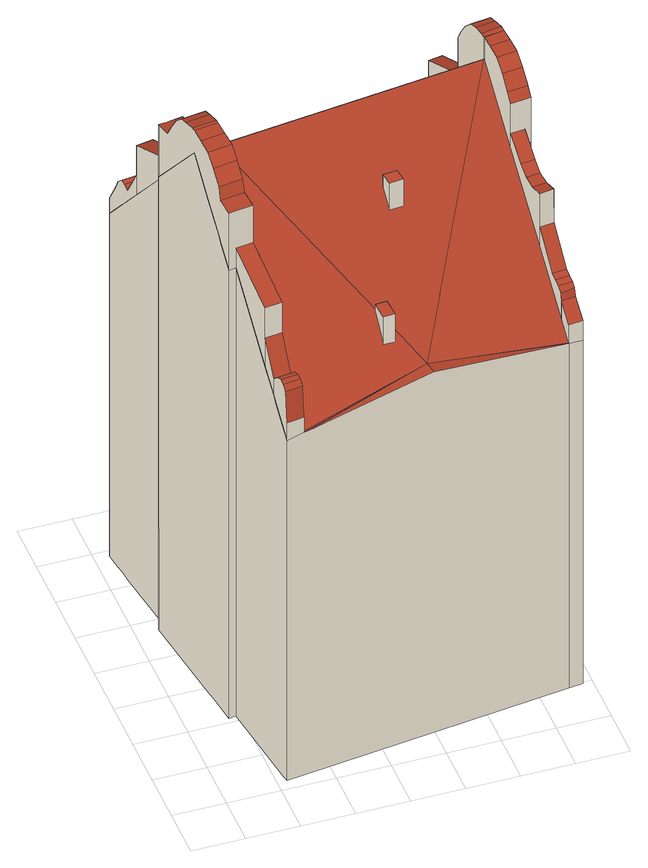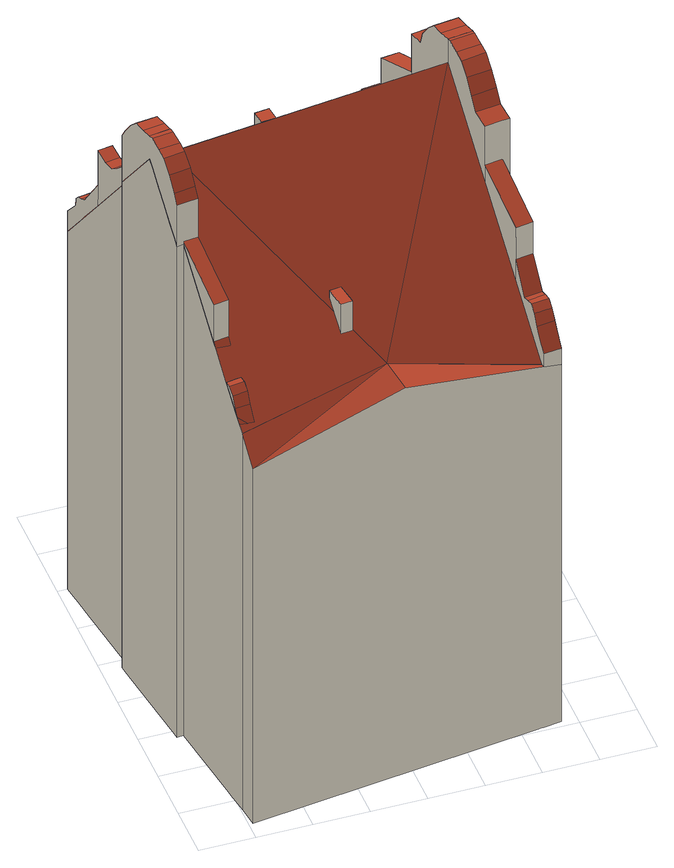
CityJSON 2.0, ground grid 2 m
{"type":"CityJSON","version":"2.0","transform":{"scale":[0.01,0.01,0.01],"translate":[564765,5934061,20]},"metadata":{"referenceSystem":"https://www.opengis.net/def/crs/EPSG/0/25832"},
"CityObjects":{
"building1":{"type":"Building","attributes":{"Grundfläche 2D":155.3,"Grundhöhe NN":20.35},"children":["building1-1","building1-2","building1-3","building1-4","building1-5","building1-6","building1-7","building1-8","building1-9","building1-10","building1-11","building1-12","building1-13","building1-14"],"geometry":[{"type":"Solid","lod":"3","boundaries":[[[[0,1,2,3,4,5,6,7,8,9,10]],[[11,12,10,9,8,13,14,15]],[[16,12,11]],[[17,18,19,20,21,22,23,24]],[[25,26,27,28,29,0,30,31,32,23,33,34]],[[24,23,32]],[[31,30,0,10,32]],[[10,24,32]],[[1,0,35,36]],[[36,2,1]],[[37,38,0,29,28]],[[38,37,39,0]],[[40,0,39]],[[41,0,40]],[[42,0,41]],[[42,35,0]],[[42,36,35]],[[43,12,16]],[[44,45,46,47,48,10,49,43,50,51]],[[12,43,10]],[[52,53,54,55,56,57,58,59,60,61,10,48,47,62,63]],[[64,59,65]],[[66,67,68,69,70,71,72,73,74,24,59]],[[17,24,74,75,76,77]],[[59,24,10,61,60]],[[10,43,49]],[[65,59,58]],[[78,79,59,64]],[[80,81,82,83,84,59,79]],[[67,66,59,84,83]],[[85,86,87,88,8,7,6,5,4,3,2,89,90]],[[13,8,88,91]],[[92,93,94,95,96,46,45,44,51,50,43,16,11,15,14,13,91,97]],[[47,46,96,98]],[[63,62,47,98,99,100,101,102,103,58,57,56,55,54,53,52]],[[65,58,103,104]],[[64,65,104,105]],[[106,107,108,109,67,83,82,81,80,79,78,64,105,110]],[[111,112,113,114,115,74,73,72,71,70,69,68,67,109,116]],[[75,74,115,117]],[[118,119,120,22,21,20,19,18,17,77,76,75,117,121]],[[23,22,120,122]],[[123,124,125,28,27,26,25,34,33,23,122,126]],[[127,42,41,40,39,37,28,125,128]],[[2,36,42,127,89]],[[118,121,117,115,114,113,112,111,116,109,108,107,106,110,105,104,103,102,101,100,99,98,96,95,94,93,92,97,91,88,87,86,85,90,89,127,128,125,124,123,126,122,120,119]]]],"semantics":{"surfaces":[{"type":"RoofSurface"},{"type":"WallSurface"},{"type":"GroundSurface"}],"values":[[0,0,0,0,0,0,0,0,0,0,0,0,0,0,0,0,0,0,0,0,0,0,0,0,0,0,0,0,0,0,1,1,1,1,1,1,1,1,1,1,1,1,1,1,1,2]]}}]},
"building1-1":{"type":"BuildingInstallation","parents":["building1"],"geometry":[{"type":"MultiSurface","lod":"3","boundaries":[[[129,130,131,132]],[[130,133,134,131]],[[133,135,136,134]],[[136,135,137,138,139]],[[133,130,129,140,7,8,137,135]],[[141,132,131,134,136,139,138,142,143,144]],[[141,140,129,132]]],"semantics":{"surfaces":[{"type":"RoofSurface"},{"type":"WallSurface"}],"values":[0,0,0,0,1,1,1]}}]},
"building1-2":{"type":"BuildingInstallation","parents":["building1"],"geometry":[{"type":"MultiSurface","lod":"3","boundaries":[[[145,146,147,148]],[[147,146,149,150,151]],[[150,149,152,153,151]],[[152,154,155,153]],[[154,156,157,155]],[[156,158,159,160,157]],[[161,160,159]],[[161,162,163,160]],[[162,164,165,163]],[[159,158,166]],[[165,164,167,168,169]],[[170,171,169,168,167]],[[171,170,172,173,174]],[[175,176,48,49,166,158,156,154,152,149,146,145,177,178]],[[166,49,10]],[[166,10,159]],[[10,9,161,159]],[[164,162,161,9,179,180,181,182,142,138,172,170,167]],[[174,173,172,138,137,8,13]],[[165,169,171,174,13,14,15,11,16,43,50,51,44,45,46,148,147,151,153,155,157,160,163]],[[148,46,47,183,177,145]]],"semantics":{"surfaces":[{"type":"RoofSurface"},{"type":"WallSurface"}],"values":[0,0,0,0,0,0,0,0,0,0,0,0,0,1,1,1,1,1,1,1,1]}}]},
"building1-3":{"type":"BuildingInstallation","parents":["building1"],"geometry":[{"type":"MultiSurface","lod":"3","boundaries":[[[184,185,186,187]],[[185,188,189,186]],[[188,190,191,189]],[[190,192,193,191]],[[192,194,195,193]],[[196,197,195,194,198,199,200]],[[198,28,37,39,200,199]],[[34,25,26,27,28,198,194,192,190,188,185,184]],[[39,38,196,200]],[[201,202,203,204,205,206,187,186,189,191,193,195,197,196,38,29]]],"semantics":{"surfaces":[{"type":"RoofSurface"},{"type":"WallSurface"}],"values":[0,0,0,0,0,0,1,1,1,1]}}]},
"building1-4":{"type":"BuildingInstallation","parents":["building1"],"geometry":[{"type":"MultiSurface","lod":"3","boundaries":[[[207,140,141,208]],[[209,207,208,210]],[[211,209,210,212,213]],[[214,211,213,215]],[[216,214,215,217,218]],[[219,220,221,222,216,218,223,224]],[[225,226,227,228,215,213,212,210,208,141,144,229]],[[215,228,230,217]],[[230,231,218,217]],[[218,231,232,223]],[[232,1,35,42,220,219,224,223]],[[42,36,2,222,221,220]],[[216,222,2,3,4,5,6,7,140,207,209,211,214]]],"semantics":{"surfaces":[{"type":"RoofSurface"},{"type":"WallSurface"}],"values":[0,0,0,0,0,0,1,1,1,1,1,1,1]}}]},
"building1-5":{"type":"BuildingInstallation","parents":["building1"],"geometry":[{"type":"MultiSurface","lod":"3","boundaries":[[[233,234,235,236]],[[237,238,239,234,233,240]],[[33,241,236,235,23]],[[241,240,233,236]]],"semantics":{"surfaces":[{"type":"RoofSurface"},{"type":"WallSurface"}],"values":[0,1,1,1]}}]},
"building1-6":{"type":"BuildingInstallation","parents":["building1"],"geometry":[{"type":"MultiSurface","lod":"3","boundaries":[[[242,243,244,245,246,247,248]],[[246,245,244,249,250,251]],[[251,252,253,248,247,246]],[[30,254,242,248,253]],[[254,31,249,244,243,242]]],"semantics":{"surfaces":[{"type":"RoofSurface"},{"type":"WallSurface"}],"values":[0,1,1,1,1]}}]},
"building1-7":{"type":"BuildingInstallation","parents":["building1"],"geometry":[{"type":"MultiSurface","lod":"3","boundaries":[[[255,256,257,258]],[[257,256,259,260,261]],[[262,263,264,265,266]],[[264,267,268,265]],[[267,269,270,268]],[[269,271,272,270]],[[271,273,274,272]],[[273,275,276,274]],[[277,276,275]],[[277,278,279,276]],[[278,280,281,279]],[[280,282,283,281]],[[282,255,258,283]],[[259,284,285,286,261,260]],[[234,239,287,288,32,275,273,271,269,267,264,263]],[[275,32,24]],[[275,24,277]],[[24,289,290,291,292,284,259,256,255,282,280,278,277]],[[292,293,74,75,286,285,284]],[[20,21,22,266,265,268,270,272,274,276,279,281,283,258,257,261,286,75,76,77,17,18,19]],[[23,235,234,263,262,266,22]]],"semantics":{"surfaces":[{"type":"RoofSurface"},{"type":"WallSurface"}],"values":[0,0,0,0,0,0,0,0,0,0,0,0,0,0,1,1,1,1,1,1,1]}}]},
"building1-8":{"type":"BuildingInstallation","parents":["building1"],"geometry":[{"type":"MultiSurface","lod":"3","boundaries":[[[294,295,296,297]],[[298,295,294,299]],[[300,298,299,301]],[[302,300,301,303]],[[304,302,303,305]],[[306,307,308,309,310,304,305,311,312]],[[299,294,297,313,314,315,316,66,84,82,307,306,312,311,305,303,301]],[[82,83,67,309,308,307]],[[67,68,69,70,71,72,73,296,295,298,300,302,304,310,309]]],"semantics":{"surfaces":[{"type":"RoofSurface"},{"type":"WallSurface"}],"values":[0,0,0,0,0,0,1,1,1]}}]},
"building1-9":{"type":"BuildingInstallation","parents":["building1"],"geometry":[{"type":"MultiSurface","lod":"3","boundaries":[[[63,317,318,319]],[[320,52,321]],[[52,322,321]],[[322,323,324,321]],[[325,326,324,323]],[[325,327,328,326]],[[327,329,330,331,332,328]],[[57,330,329]],[[333,320,321,324,326,334]],[[335,328,332,331,336]],[[63,319,62]],[[54,55,56,57,329,327,325,323,322,52,53]],[[334,326,328,335]],[[337,318,317]]],"semantics":{"surfaces":[{"type":"RoofSurface"},{"type":"WallSurface"}],"values":[0,0,0,0,0,0,0,0,1,1,1,1,1,1]}}]},
"building1-10":{"type":"BuildingInstallation","parents":["building1"],"geometry":[{"type":"MultiSurface","lod":"3","boundaries":[[[338,339,340,341]],[[341,340,342,343]],[[338,341,343,344]],[[339,338,344,345]],[[340,339,345,342]]],"semantics":{"surfaces":[{"type":"RoofSurface"},{"type":"WallSurface"}],"values":[0,1,1,1,1]}}]},
"building1-11":{"type":"BuildingInstallation","parents":["building1"],"geometry":[{"type":"MultiSurface","lod":"3","boundaries":[[[183,346,347,177]],[[62,319,346,183,47]],[[319,318,347,346]],[[337,348,178,177,347,318]]],"semantics":{"surfaces":[{"type":"RoofSurface"},{"type":"WallSurface"}],"values":[0,1,1,1]}}]},
"building1-12":{"type":"BuildingInstallation","parents":["building1"],"geometry":[{"type":"MultiSurface","lod":"3","boundaries":[[[292,349,350,293]],[[313,297,349,292,291,351]],[[297,296,350,349]],[[74,293,350,296,73]]],"semantics":{"surfaces":[{"type":"RoofSurface"},{"type":"WallSurface"}],"values":[0,1,1,1]}}]},
"building1-13":{"type":"BuildingInstallation","parents":["building1"],"geometry":[{"type":"MultiSurface","lod":"3","boundaries":[[[240,241,184,187]],[[240,187,206,237]],[[33,34,184,241]]],"semantics":{"surfaces":[{"type":"RoofSurface"},{"type":"WallSurface"}],"values":[0,1,1]}}]},
"building1-14":{"type":"BuildingInstallation","parents":["building1"],"geometry":[{"type":"MultiSurface","lod":"3","boundaries":[[[352,353,354,355,356,357]],[[355,354,358,359]],[[360,357,356,355,359,60]],[[352,357,360,361]],[[358,354,353,352,361,61]]],"semantics":{"surfaces":[{"type":"RoofSurface"},{"type":"WallSurface"}],"values":[0,1,1,1,1]}}]}
},
"vertices":[
[788,171,1652],[1309,194,1580],[1363,196,1573],[1356,252,1644],[1355,257,1650],[1350,296,1700],[1347,318,1728],[1334,413,1848],[1305,631,2124],[1225,821,2374],[1224,823,2376],[1307,791,2323],[1300,833,2376],[1328,634,2124],[1325,657,2153],[1319,696,2203],[1301,833,2376],[121,682,2376],[135,579,2246],[140,539,2195],[146,499,2144],[148,485,2126],[156,421,2046],[183,425,2046],[212,694,2376],[223,124,1665],[231,69,1595],[232,56,1578],[234,43,1561],[298,58,1572],[689,261,1777],[649,297,1827],[212,693,2376],[212,207,1770],[221,143,1688],[1309,193,1580],[1355,195,1574],[279,49,1569],[298,54,1572],[299,52,1572],[319,54,1575],[795,119,1652],[1310,189,1580],[1298,852,2354],[1282,976,2209],[1277,1010,2169],[1274,1030,2146],[1251,1027,2147],[1224,825,2374],[1224,824,2376],[1292,900,2298],[1287,935,2257],[1210,1333,1788],[1210,1336,1785],[1207,1358,1759],[1203,1383,1730],[1201,1401,1709],[1197,1428,1677],[1194,1448,1653],[642,1313,1692],[736,1233,1804],[786,1192,1861],[1222,1247,1889],[1220,1259,1875],[1184,1527,1561],[1194,1449,1653],[121,1366,1586],[55,1373,1573],[61,1326,1628],[64,1307,1649],[67,1283,1678],[70,1260,1704],[73,1235,1734],[82,1171,1808],[112,951,2066],[85,948,2066],[108,778,2265],[119,695,2362],[1174,1526,1564],[626,1451,1693],[136,1384,1590],[123,1382,1587],[119,1382,1586],[68,1375,1575],[121,1369,1586],[1355,257,35],[1350,296,35],[1347,318,35],[1305,631,35],[1363,196,35],[1356,252,35],[1328,634,35],[1319,696,35],[1301,833,35],[1292,900,35],[1277,1010,35],[1274,1030,35],[1325,657,35],[1251,1027,35],[1210,1336,35],[1207,1358,35],[1203,1383,35],[1201,1401,35],[1194,1448,35],[1194,1449,35],[1184,1527,35],[136,1384,35],[123,1382,35],[119,1382,35],[55,1373,35],[1174,1526,35],[64,1307,35],[67,1283,35],[70,1260,35],[73,1235,35],[112,951,35],[61,1326,35],[85,948,35],[140,539,35],[146,499,35],[156,421,35],[135,579,35],[183,425,35],[231,69,35],[232,56,35],[234,43,35],[223,124,35],[1310,189,35],[299,52,35],
[1334,413,2088],[1327,467,2077],[1273,460,2077],[1281,406,2088],[1320,514,2085],[1267,507,2085],[1315,553,2115],[1262,546,2115],[1305,631,2193],[1251,624,2193],[1256,588,2157],[1334,413,1938],[1281,406,1938],[1251,624,2125],[1256,588,2080],[1281,406,1849],
[1198,1019,2325],[1201,1000,2362],[1277,1010,2362],[1274,1030,2325],[1205,966,2415],[1258,973,2415],[1282,976,2415],[1211,925,2456],[1287,935,2456],[1216,890,2467],[1292,900,2467],[1222,842,2478],[1298,852,2478],[1224,825,2475],[1224,823,2475],[1301,833,2475],[1225,821,2475],[1230,780,2467],[1307,791,2467],[1238,726,2456],[1314,736,2456],[1224,824,2475],[1243,686,2415],[1296,693,2415],[1319,696,2415],[1248,646,2362],[1325,657,2362],[1251,624,2325],[1305,631,2325],[1328,634,2325],[1201,1000,2167],[1222,842,2354],[1198,1019,2160],[1198,1019,2144],[1230,780,2322],[1238,726,2254],[1243,686,2203],[1248,646,2153],[1251,1027,2160],
[221,143,1762],[223,124,1781],[288,133,1781],[285,152,1762],[225,110,1794],[290,119,1794],[228,90,1798],[292,99,1798],[231,69,1794],[295,78,1794],[232,56,1773],[297,64,1773],[298,54,1662],[298,58,1702],[234,43,1642],[279,49,1642],[299,52,1642],[297,64,1581],[295,78,1598],[292,99,1624],[290,119,1650],[288,133,1667],[285,152,1691],
[1347,318,1802],[1294,311,1802],[1350,296,1790],[1296,289,1790],[1353,273,1781],[1297,285,1788],[1300,266,1781],[1355,257,1762],[1302,250,1762],[1356,252,1728],[1302,249,1755],[1302,245,1728],[1309,193,1668],[1310,189,1663],[1355,195,1663],[1363,196,1663],[1303,245,1728],[1309,194,1668],[1296,289,1702],[1297,285,1695],[1300,266,1672],[1302,250,1651],[1294,311,1729],[1302,249,1650],[1302,245,1645],[1303,245,1645],
[277,216,2032],[247,434,2137],[183,425,2137],[212,207,2032],[277,216,1773],[252,396,2001],[247,434,2048],[277,216,1897],[212,207,1897],
[687,299,1857],[649,297,1857],[644,297,1857],[647,230,1857],[648,223,1857],[662,224,1857],[691,225,1857],[644,297,1827],[647,230,1744],[648,223,1735],[662,224,1734],[691,225,1732],[687,299,1824],
[194,831,2415],[189,865,2362],[98,853,2362],[103,819,2415],[185,893,2313],[121,885,2313],[94,881,2313],[183,425,2302],[247,434,2302],[239,497,2313],[148,485,2313],[156,421,2302],[237,512,2362],[146,499,2362],[231,551,2415],[140,539,2415],[226,591,2456],[135,579,2456],[219,646,2467],[128,634,2467],[212,693,2476],[121,682,2476],[212,694,2476],[210,707,2478],[119,695,2478],[204,755,2467],[113,743,2467],[199,790,2456],[108,778,2456],[176,960,2302],[112,951,2302],[85,948,2302],[237,512,2147],[231,551,2196],[204,755,2304],[199,790,2263],[176,960,2062],[176,960,2137],[112,951,2137],
[138,1244,1781],[73,1235,1781],[82,1171,1897],[146,1180,1897],[70,1260,1788],[134,1269,1788],[67,1283,1788],[131,1291,1788],[64,1307,1766],[128,1316,1766],[61,1326,1725],[126,1334,1725],[121,1369,1664],[119,1382,1642],[68,1375,1642],[55,1373,1642],[59,1340,1698],[124,1349,1698],[121,1366,1669],[146,1180,1804],[128,1316,1645],[126,1334,1624],[124,1349,1606],
[1166,1256,1867],[1168,1239,1897],[1222,1247,1897],[1157,1324,1787],[1156,1328,1788],[1210,1336,1788],[1207,1358,1788],[1153,1351,1788],[1203,1383,1766],[1150,1375,1766],[1201,1401,1725],[1148,1394,1725],[1199,1416,1698],[1167,1427,1672],[1143,1426,1668],[1146,1408,1698],[1156,1328,1782],[1153,1351,1756],[1148,1394,1706],[1146,1408,1689],[1168,1239,1886],
[825,520,2191],[819,571,2191],[766,566,2191],[772,514,2191],[766,566,2135],[772,514,2072],[825,520,2070],[819,571,2133],
[1222,1247,2055],[1168,1239,2055],[1193,1054,2103],
[146,1180,2032],[82,1171,2032],[172,992,2024],
[790,1162,1928],[786,1192,1928],[778,1242,1928],[736,1236,1928],[736,1233,1928],[748,1156,1928],[778,1242,1802],[736,1236,1801],[748,1156,1899],[790,1162,1898]
]}
